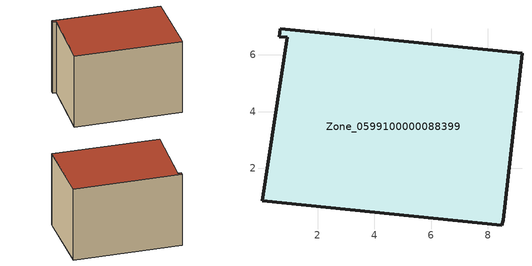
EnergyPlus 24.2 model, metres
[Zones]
Zone_0599100000088399
 floor ground (C_G): 0.68,6.91 9.2,6.06 8.54,0.18 8.49,0 0.04,0.86 0.92,6.62 0.65,6.64 z1.55
 wall outside (C_F): 9.2,6.06 0.68,6.91 0.65,6.64 0.92,6.62 0.04,0.86 8.49,0 8.54,0.18 9.2,6.06 z1.55:7.56
 roof outside (C_R): 8.49,0 8.54,0.18 9.2,6.06 0.68,6.91 0.65,6.64 0.92,6.62 0.04,0.86 z7.56
[BUILDING]
Pand.0599100000088399: North Axis=0; Terrain=City; Loads Convergence Tolerance Value=0.04; Temperature Convergence Tolerance Value=0.4; Solar Distribution=FullExterior; Maximum Number of Warmup Days=25; Minimum Number of Warmup Days=1
[Site:Location]
Rotterdam.The.Hague.AP_ZH_NLD Design_Conditions: Latitude=51.96; Longitude=4.45; Time Zone=1; Elevation=-4.5
[SITE:GROUNDTEMPERATURE:BUILDINGSURFACE]
18, 18, 18, 18, 18, 18, 18, 18, 18, 18, 18, 18
[MATERIAL] Thermal Absorptance=0.9; Solar Absorptance=0.7; Visible Absorptance=0.7
Name | Roughness | Thickness | Conductivity | Density | Specific Heat
G.TI.1946-1964 | MediumSmooth | 0.15 | 1 | 540 | 1210
F.TI.1946-1964 | Rough | 0.3 | 0.857143 | 1920 | 840
R.TI.1946-1964 | MediumRough | 0.2 | 0.277778 | 1500 | 1000
[CONSTRUCTION]
C_G: G.TI.1946-1964
C_F: F.TI.1946-1964
C_R: R.TI.1946-1964
[ZONE]
Zone_0599100000088399: Type=1; Multiplier=1; Ceiling Height=Autocalculate; Volume=Autocalculate; Floor Area=autocalculate; Part of Total Floor Area=Yes
[ZONEINFILTRATION:DESIGNFLOWRATE]
Infil_Zone_0599100000088399: Zone or ZoneList or Space or SpaceList=Zone_0599100000088399; Schedule=AlwaysOn; Design Flow Rate Calculation Method=Flow/Area; Flow Rate per Floor Area=0.003; Constant Term Coefficient=1; Temperature Term Coefficient=0; Velocity Term Coefficient=0; Velocity Squared Term Coefficient=0
[HVACTEMPLATE:ZONE:IDEALLOADSAIRSYSTEM]
Zone_0599100000088399: Maximum Heating Supply Air Temperature=50; Minimum Cooling Supply Air Temperature=13; Maximum Heating Supply Air Humidity Ratio=0.0156; Minimum Cooling Supply Air Humidity Ratio=0.0077; Heating Limit=NoLimit; Cooling Limit=NoLimit; Dehumidification Control Type=ConstantSensibleHeatRatio; Cooling Sensible Heat Ratio=0.7; Dehumidification Setpoint=60; Humidification Control Type=None; Humidification Setpoint=30; Outdoor Air Method=None; Outdoor Air Flow Rate per Person=0.00944; Outdoor Air Flow Rate per Zone Floor Area=0; Outdoor Air Flow Rate per Zone=0; Demand Controlled Ventilation Type=None; Outdoor Air Economizer Type=NoEconomizer; Heat Recovery Type=None; Sensible Heat Recovery Effectiveness=0.7; Latent Heat Recovery Effectiveness=0.65
[ZONECONTROL:THERMOSTAT]
ThermostatControl_Zone_0599100000088399: Zone or ZoneList=Zone_0599100000088399; Control Type Schedule=DualSetpointControlType; Control 1=Thermostat_Zone_0599100000088399; Temperature Difference Between Cutout And Setpoint=0
[THERMOSTATSETPOINT:DUALSETPOINT]
Thermostat_Zone_0599100000088399: Heating Setpoint Temperature Schedule=HeatingSetpoint_Zone_0599100000088399; Cooling Setpoint Temperature Schedule=CoolingSetpoint_Zone_0599100000088399
[SCHEDULE:COMPACT]
HeatingSetpoint_Zone_0599100000088399: Through: 12/31, For: AllDays, Until: 24:00, 21
CoolingSetpoint_Zone_0599100000088399: Through: 12/31, For: AllDays, Until: 24:00, 24
DualSetpointControlType: Through: 12/31, For: AllDays, Until: 24:00, 4
AlwaysOn: Through: 12/31, For: AllDays, Until: 24:00, 1
